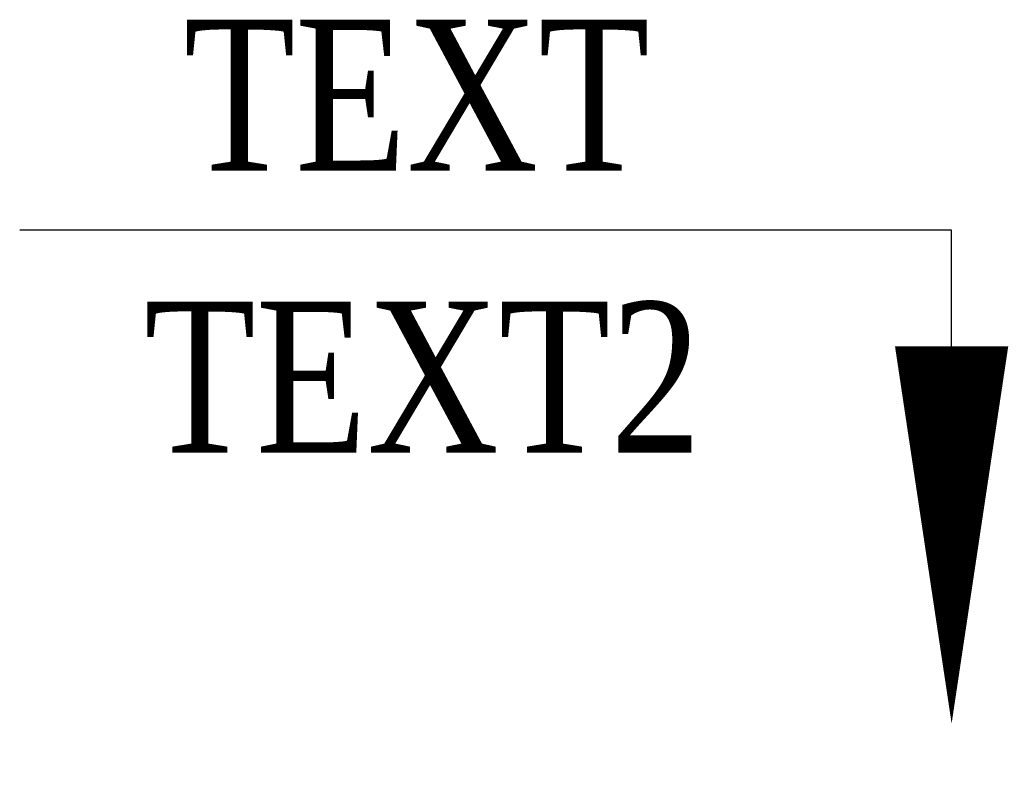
# Model space of a CAD drawing. Header units: inches. Extents: x -12.3 to 0.8, y -0.5 to 9.5.
import ezdxf
from ezdxf.enums import TextEntityAlignment as Align

# ---------------------------------------------------------------- set-up
doc = ezdxf.new("R2010")
doc.units = ezdxf.units.IN
doc.header["$MEASUREMENT"] = 0
doc.linetypes.add('DASHED2', pattern=[0.375, 0.25, -0.125])
doc.layers.add('P-线路', color=7, linetype='Continuous')
doc.layers.add('共用', color=7, linetype='Continuous')
doc.styles.add('CHINESE', font='TIMES.TTF', dxfattribs={"width": 0.8, "height": 3})

msp = doc.modelspace()

# ---------------------------------------------------------------- linework, layer by layer
msp.add_lwpolyline([(0.028, 5.214), (0.028, 6.752), (-12.316, 6.752)])
at = {"layer": '共用', "color": 7}
msp.add_lwpolyline([(0.028, 5.214, 1.5, 0, 0), (0.028, 0.214, 0, 0, 0)], format="xyseb", dxfattribs=at)

# ---------------------------------------------------------------- texts
at = {"layer": 'P-线路', "color": 7, "linetype": 'DASHED2', "style": 'CHINESE', "width": 0.8}
for tag, p in [('TEXT', (-7.057, 8.543)), ('TEXT2', (-6.977, 4.806))]:
    msp.add_attdef(tag, text='', height=2, dxfattribs=at).set_placement(p, align=Align.MIDDLE_CENTER)

doc.saveas('drawing.dxf')
